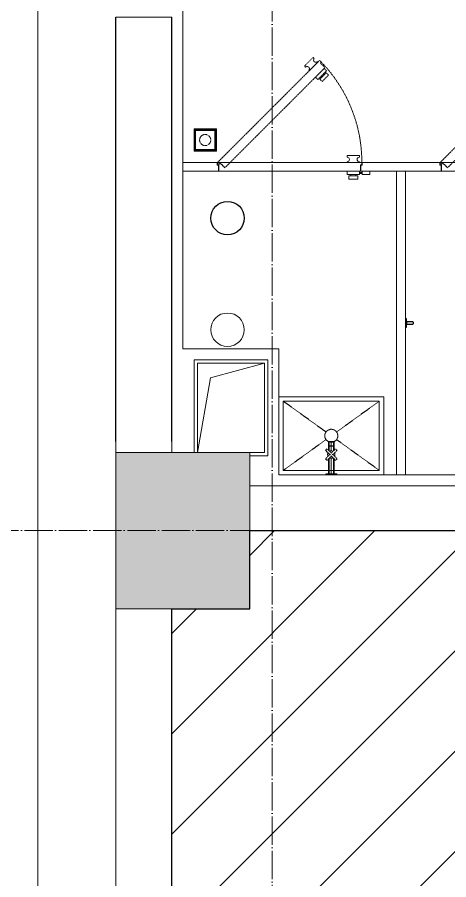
# Model space of a CAD drawing. Header units: millimetres. Extents: x -1346 to 48994, y -3569 to 24186.
# Drawn here: x 2592 to 4525, y 9652 to 13516 of the extents above; entities that cross this region are included whole.
import ezdxf

# ---------------------------------------------------------------- set-up
doc = ezdxf.new("R2010")
doc.units = ezdxf.units.MM
for name, pattern in [('DASH', [0.35, 0.25, -0.1]), ('DGN Style 2', [24.263103549742866, 14.55786212984572, -9.705241419897147]), ('DOTE', [61.467999999999996, 50.8, -5.08, 0.508, -5.08])]:
    doc.linetypes.add(name, pattern=pattern)
for name, color, linetype, lineweight in [('BS-AR-OC', 253, 'Continuous', 0), ('BS-DOTE', 134, 'DOTE', 0), ('BS-WALL-BW', 200, 'Continuous', 0), ('BS-WALL-FINISH', 3, 'Continuous', 0), ('BS-WALL-HATCH1', 253, 'Continuous', 0), ('BS-WALL-ORI', 200, 'Continuous', 0), ('DS-FLOOR-SW', 33, 'Continuous', 0), ('DS-MILK-HIGH', 40, 'Continuous', 0), ('FC-OUTLET', 71, 'Continuous', 0), ('给水管道', 3, 'Continuous', 15)]:
    doc.layers.add(name, color=color, linetype=linetype, lineweight=lineweight)
for name, color, linetype in [('DS-FIXT', 31, 'Continuous'), ('WALL', 160, 'Continuous'), ('生活排水', 2, 'DGN Style 2')]:
    doc.layers.add(name, color=color, linetype=linetype)

# ---------------------------------------------------------------- blocks, each defined once
blk = doc.blocks.new('FDSGSERRERRER')
at = {"layer": 'BS-WALL-HATCH1'}
h = blk.add_hatch(color=256, dxfattribs=at)
h.dxf.hatch_style = 1
h.paths.add_polyline_path([(165374.074668563, 94593.2502099265), (165974.0746685615, 94593.2502099265), (165974.0746685615, 93893.25020993187), (165374.074668563, 93893.25020993187)])
at = {"layer": 'BS-WALL-BW'}
blk.add_lwpolyline([(165374.074668563, 94593.2502099265), (165974.0746685615, 94593.2502099265), (165974.0746685615, 93893.25020993187), (165374.074668563, 93893.25020993187)], close=True, dxfattribs=at)
blk = doc.blocks.new('FDGDSGDDSS')
at = {"layer": 'BS-DOTE', "ltscale": 2.5}
blk.add_line((68371.24175638467, 81618.2502099309), (68371.24175638467, 105053.8860020485), dxfattribs=at)
blk.add_lwpolyline([(65571.24175638698, 94243.25020993185), (111471.2417563835, 94243.25020993185)], dxfattribs=at)
blk = doc.blocks.new('sdgew4')
at = {"color": 146}
for points in [[(416174.6333277776, 141639.11636152), (416174.6333277776, 141679.11636152), (416159.6333277777, 141679.11636152), (416159.6333277777, 141639.11636152)], [(416174.6333277776, 141670.4808568241), (416179.6333277776, 141670.4808568241), (416179.6333277776, 141647.751866216), (416174.6333277776, 141647.751866216)], [(416194.6333277777, 141631.61636152), (416194.6333277777, 141686.61636152), (416179.6333277776, 141686.61636152), (416179.6333277776, 141631.61636152)], [(416179.6333277776, 141619.61636152), (416194.6333277778, 141619.61636152), (416194.6333277778, 141584.61636152), (416179.6333277776, 141584.61636152)], [(416184.6333277777, 141631.61636152), (416189.6333277776, 141631.61636152), (416189.6333277776, 141619.61636152), (416184.6333277777, 141619.61636152)]]:
    blk.add_lwpolyline(points, close=True, dxfattribs=at)
blk.add_lwpolyline([(416237.6333277777, 141631.6163613548, -0.9999999999999998), (416257.6333277777, 141631.6163613548), (416264.6333277777, 141631.6163613548), (416264.6333277777, 141686.6163613548), (416257.6333277777, 141686.6163613548, -0.9999999999999998), (416237.6333277777, 141686.6163613548), (416234.6333277777, 141686.6163613548), (416234.6333277777, 141631.6163613548)], format="xyb", close=True, dxfattribs=at)
blk = doc.blocks.new('EQREQ')
at = {"color": 8, "linetype": 'DASH', "ltscale": 15}
for points in [[(69729.65884594066, 122357.8585114137), (69709.15274928624, 122378.3646080681), (69713.39538997336, 122382.6072487552), (69705.6172153803, 122390.3854233483), (69248.82623473383, 121933.5944427017), (69256.60440932689, 121925.8162681087), (69260.847050014, 121930.0589087958), (69281.3531466684, 121909.5528121414)], [(69284.88868057434, 121913.0883460473), (69323.7795535396, 121951.9792190126), (69334.38615525741, 121941.3726172948), (69295.49528229216, 121902.4817443295)], [(69304.33411705698, 121904.2495112825), (69332.61838830444, 121932.5337825299), (69343.22499002224, 121921.9271808121), (69314.94071877477, 121893.6429095647)], [(69326.512164375, 121926.4275586005), (69322.97663046907, 121929.9630925064), (69306.90480708049, 121913.8912691178), (69310.44034098642, 121910.3557352119)]]:
    blk.add_lwpolyline(points, close=True, dxfattribs=at)
blk.add_lwpolyline([(69745.6172153803, 122384.3854233483), (69716.6172153803, 122384.3854233482), (69716.6172153803, 122390.3854233483), (69705.6172153803, 122390.3854233483), (69705.6172153803, 121744.3854233482), (69716.6172153803, 121744.3854233482), (69716.6172153803, 121750.3854233483), (69745.6172153803, 121750.3854233483)], close=True)
blk.add_lwpolyline([(69254.48308886643, 121943.4939375215, 0.9999999999999998), (69240.3409532427, 121957.6360731452), (69235.39120577439, 121962.5858206136), (69274.28207873966, 122001.4766935788), (69279.23182620798, 121996.5269461105, 0.9999999999999998), (69293.3739618317, 121982.3848104868), (69295.49528217531, 121980.2634901432), (69256.60440921003, 121941.3726171779)], format="xyb", close=True, dxfattribs=at)
blk.add_arc((69705.6172153803, 122390.3854233483), 645.9999999999854, 224.9999999997789, 270.9756718814669, dxfattribs=at)
at = {"xscale": -1}
blk.add_blockref('sdgew4', (485940.250543158, -19876.23093817179), dxfattribs=at)
blk = doc.blocks.new('A$C44307E91')
for points in [[(0, 34.99996859510429), (40, 34.99996859510429), (40, 32.99996859510429, -0.4142135623730951), (37, 29.99996859510429), (3, 29.99996859510429, -0.4142135623730951), (0, 32.99996859510429)], [(25, 29.99996859510429), (25, 2.999968595104292, -0.4142135623730951), (22, -3.1404895708e-05), (18, -3.1404895708e-05, -0.4142135623730951), (15, 2.999968595104292), (15, 29.99996859510429)]]:
    blk.add_lwpolyline(points, format="xyb", close=True)
blk = doc.blocks.new('FDSGDSGER')
at = {"color": 47, "linetype": 'DASH', "ltscale": 15}
for p, q in [((165859.074668563, 95524.58811075502), (166050.4421843451, 95386.62548309816)), ((166097.7071527809, 95386.62548309816), (166289.0746685629, 95524.58811075502)), ((165859.074668563, 95214.58811075502), (166050.4421843451, 95352.55073841188)), ((166061.574668563, 95344.58811075502), (166086.574668563, 95344.58811075502)), ((166061.574668563, 95324.58811075501), (166061.574668563, 95344.58811075502)), ((166064.0746685629, 95324.58811075501), (166064.0746685629, 95344.58811075502)), ((166074.0746685629, 95324.58811075501), (166074.074668563, 95344.58811075502)), ((166084.0746685629, 95324.58811075501), (166084.074668563, 95344.58811075502)), ((166086.574668563, 95324.58811075501), (166086.574668563, 95344.58811075502)), ((166097.7071527809, 95352.55073841188), (166289.0746685629, 95214.58811075502)), ((166048.0590378469, 95304.36805052908), (166055.1301056588, 95311.439118341)), ((166067.0036007511, 95285.4234876249), (166048.0590378469, 95304.36805052908)), ((166074.074668563, 95292.49455543682), (166055.1301056588, 95311.439118341)), ((166061.574668563, 95324.58811075501), (166086.574668563, 95324.58811075501)), ((166061.574668563, 95323.58811075502), (166086.574668563, 95323.58811075502)), ((166061.574668563, 95304.99455543683), (166061.574668563, 95323.58811075502)), ((166062.574668563, 95323.58811075502), (166062.574668563, 95324.58811075501)), ((166064.0746685629, 95302.49455543685), (166064.0746685629, 95323.58811075502)), ((166074.0746685629, 95301.90016811097), (166074.0746685629, 95323.58811075502)), ((166074.074668563, 95292.49455543682), (166093.0192314672, 95311.439118341)), ((166074.074668563, 95289.57081592013), (166074.074668563, 95292.49455543682)), ((166081.1457363748, 95285.4234876249), (166100.090299279, 95304.36805052908)), ((166084.074668563, 95302.49455543685), (166084.0746685629, 95323.58811075502)), ((166085.5746685629, 95323.58811075502), (166085.5746685629, 95324.58811075501)), ((166086.574668563, 95304.99455543683), (166086.574668563, 95323.58811075502)), ((166100.090299279, 95304.36805052908), (166093.0192314672, 95311.439118341)), ((166067.0036007511, 95285.4234876249), (166048.0590378469, 95266.47892472071)), ((166048.0590378469, 95266.47892472071), (166055.1301056588, 95259.40785690879)), ((166074.074668563, 95278.35241981297), (166055.1301056588, 95259.40785690879)), ((166061.574668563, 95198.58811075508), (166061.574668563, 95265.85241981299)), ((166064.0746685629, 95198.58811075502), (166064.0746685629, 95268.35241981305)), ((166069.9273402677, 95285.4234876249), (166067.0036007511, 95285.4234876249)), ((166074.074668563, 95278.35241981297), (166074.074668563, 95281.27615932969)), ((166074.074668563, 95278.35241981297), (166093.0192314672, 95259.40785690879)), ((166074.074668563, 95198.58811075502), (166074.0746685629, 95268.94680713885)), ((166081.1457363748, 95285.4234876249), (166078.2219968582, 95285.4234876249)), ((166081.1457363748, 95285.4234876249), (166100.090299279, 95266.47892472071)), ((166084.074668563, 95198.58811075502), (166084.0746685629, 95268.35241981299)), ((166086.574668563, 95198.58811075508), (166086.574668563, 95265.85241981299)), ((166100.090299279, 95266.47892472071), (166093.0192314672, 95259.40785690879))]:
    blk.add_line(p, q, dxfattribs=at)
at = {"ltscale": 15}
blk.add_lwpolyline([(166309.0746685629, 95194.58811075502), (166309.0746685629, 95544.58811075502), (165839.074668563, 95544.58811075502), (165839.074668563, 95194.58811075502), (166309.0746685629, 95194.58811075502)], dxfattribs=at)
at = {"color": 47, "ltscale": 15}
blk.add_lwpolyline([(166289.0746685629, 95214.58811075502), (166289.0746685629, 95524.58811075502), (165859.074668563, 95524.58811075502), (165859.074668563, 95214.58811075502)], close=True, dxfattribs=at)
at = {"color": 47, "linetype": 'DASH', "ltscale": 15}
blk.add_lwpolyline([(166099.074668563, 95194.58811075502), (166049.074668563, 95194.58811075502), (166049.074668563, 95198.58811075502), (166099.074668563, 95198.58811075502)], close=True, dxfattribs=at)
blk.add_circle((166074.074668563, 95369.58811075502), 29.13359515521733, dxfattribs=at)
for start, end in [(152.6654886641488, 207.3345113358512), (62.66548866396364, 117.3345113360364), (332.6654886641488, 27.33451133585119), (242.6654886639636, 297.3345113360364)]:
    blk.add_arc((166074.074668563, 95285.4234876249), 16.47668048604101, start, end, dxfattribs=at)
blk = doc.blocks.new('DDGFS')
blk.add_lwpolyline([(65616.55098885101, 76638.62065025535), (65616.55098885101, 76538.62065025535), (65716.55098885101, 76538.62065025535), (65716.55098885101, 76638.62065025535)], close=True)
at = {"color": 251}
for points in [[(65618.55098885101, 76636.62065025535), (65618.55098885101, 76540.62065025535), (65714.55098885101, 76540.62065025535), (65714.55098885101, 76636.62065025535)], [(65621.55098885101, 76633.62065025535), (65621.55098885101, 76543.62065025535), (65711.55098885101, 76543.62065025535), (65711.55098885101, 76633.62065025535)], [(65623.55098885101, 76631.62065025535), (65623.55098885101, 76545.62065025535), (65709.55098885101, 76545.62065025535), (65709.55098885101, 76631.62065025535)]]:
    blk.add_lwpolyline(points, close=True, dxfattribs=at)
at = {"color": 251, "linetype": 'DASH', "ltscale": 5}
blk.add_circle((65666.55098885499, 76588.62065025228), 25, dxfattribs=at)

msp = doc.modelspace()

# ---------------------------------------------------------------- hatches: boundary and pattern name
h = msp.add_hatch()
h.set_pattern_fill('ANSI31', color=251, scale=100)
h.set_pattern_definition([(45, (-162339.8126737746, -83027.44593458522), (-224.5064030267288, 224.5064030267288), [])])
h.paths.add_polyline_path([(3634.261994786974, 11215.80427534395), (7334.261994786507, 11215.80427534395), (7334.261994786507, 3565.804275345716), (3634.261994787439, 3565.804275345716), (3634.261994787439, 4065.804275345715), (3284.261994790233, 4065.804275345715), (3284.261994790233, 10865.80427534664), (3634.261994786974, 10865.80427534664)])
at = {"layer": 'BS-WALL-ORI'}
h = msp.add_hatch(color=253, dxfattribs=at)
h.dxf.hatch_style = 1
h.paths.add_polyline_path([(40934.26199478837, 1240.804275347578), (40734.26199478837, 1240.804275347578), (40734.26199478837, 1040.804275346647), (40934.26199478837, 1040.804275346647)], flags=17)
edge = h.paths.add_edge_path()
edge.add_line((2684.261994786508, 690.8042753457157), (45084.26199478837, 690.8042753457157))
edge.add_line((44484.26199478744, 15665.80427534571), (44734.26199478744, 15665.80427534665))

# ---------------------------------------------------------------- linework, layer by layer
at = {"color": 251}
msp.add_lwpolyline([(3634.261994786974, 11215.80427534395), (7334.261994786507, 11215.80427534395), (7334.261994786507, 3565.804275345716), (3634.261994787439, 3565.804275345716), (3634.261994787439, 4065.804275345715), (3284.261994790233, 4065.804275345715), (3284.261994790233, 10865.80427534664), (3634.261994786974, 10865.80427534664), (3634.261994786974, 11215.80427534395)], dxfattribs=at)
at = {"layer": 'BS-AR-OC', "linetype": 'Continuous'}
msp.add_line((2684.261994787439, 19115.80427534758), (2684.261994786508, 690.8042753457157), dxfattribs=at)
at = {"layer": 'BS-WALL-FINISH'}
msp.add_lwpolyline([(7284.261994804814, 14365.59433957907), (7284.261994786828, 11465.80427534478), (3764.261994785868, 11465.8042753449), (3764.261994786858, 12030.80427535423), (3334.26199478936, 12030.80427534593), (3334.26199478837, 15565.80427535215)], dxfattribs=at)
at = {"layer": 'BS-WALL-ORI'}
for p, q in [((3384.261994787905, 11565.80427535223), (3384.261994788371, 11980.80427535037)), ((3384.261994788371, 11980.80427535037), (3714.261994785577, 11980.80427534944)), ((3714.261994785577, 11980.80427534944), (3714.261994785577, 11550.80427534126)), ((3399.261994786508, 11965.80427534944), (3399.261994786508, 11565.80427534851)), ((3399.261994786508, 11965.80427534944), (3699.261994786042, 11965.80427534944)), ((3699.261994786042, 11965.80427534944), (3699.261994786508, 11565.80427534851)), ((3384.261994787905, 11565.80427535223), (3699.26199478744, 11565.8042753513)), ((3634.261994786974, 11550.80427534126), (3714.261994785577, 11550.80427534126))]:
    msp.add_line(p, q, dxfattribs=at)
at = {"layer": 'BS-WALL-ORI', "color": 8}
for p, q in [((3458.428924278304, 11901.10047161924), (3699.261994786042, 11965.80427534944)), ((3399.261994786508, 11565.80427534851), (3458.428924278304, 11901.10047161924))]:
    msp.add_line(p, q, dxfattribs=at)
at = {"layer": 'BS-WALL-ORI'}
for points in [[(3284.261994788371, 13515.80427534665), (3034.261994788371, 13515.80427534665), (3034.261994788371, 11565.80427534126), (3284.261994788371, 11565.80427534126)], [(3634.261994786974, 11415.80427534478), (7334.261994786507, 11415.80427534478), (7334.261994786507, 11215.80427534478), (3634.261994786974, 11215.80427534478)], [(3034.261994788371, 8165.804275346648), (3284.261994788371, 8165.804275346648), (3284.261994788371, 10865.80427534664), (3034.261994788371, 10865.80427534664)]]:
    msp.add_lwpolyline(points, close=True, dxfattribs=at)
at = {"layer": 'DS-MILK-HIGH'}
for points in [[(3334.261994789127, 12825.80427534475), (3334.261994789127, 12865.80427534477), (3488.011994802224, 12865.80427534477), (3488.011994802224, 12852.80427534477), (3494.011994802224, 12852.80427534477), (3494.011994802224, 12825.80427534477)], [(4291.761994800419, 12825.80427534481), (4291.761994800448, 11465.80427534474), (4331.761994800448, 11465.80427534474), (4331.761994800419, 12825.80427534481)]]:
    msp.add_lwpolyline(points, close=True, dxfattribs=at)
msp.add_lwpolyline([(4132.011994802049, 12825.80427534477), (4491.511994798847, 12825.80427534478), (4491.511994798847, 12852.80427534478), (4485.511994798847, 12852.80427534478), (4485.511994798847, 12865.80427534478), (4138.011994802049, 12865.80427534477), (4138.011994802049, 12852.80427534477), (4132.011994802049, 12852.80427534477), (4132.011994802049, 12825.80427534477)], dxfattribs=at)
at = {"layer": 'WALL'}
for p, q in [((3034.261994788371, 11615.80427534758), (3034.261994787439, 13515.80427534758)), ((3284.261994788371, 11615.80427534758), (3284.261994788371, 13515.80427534665))]:
    msp.add_line(p, q, dxfattribs=at)
at = {"layer": '生活排水', "linetype": 'ByBlock', "lineweight": -3, "ltscale": 0.5300000000000001}
msp.add_circle((3534.261994786508, 12615.80427534406), 75, dxfattribs=at)
at = {"layer": '给水管道', "color": 3}
msp.add_circle((3534.261994786508, 12115.80427534405), 75, dxfattribs=at)

# ---------------------------------------------------------------- block references
msp.add_blockref('FDGDSGDDSS', (-64636.9797615963, -83027.44593458522))
at = {"layer": 'BS-WALL-BW'}
msp.add_blockref('FDSGSERRERRER', (-162339.8126737746, -83027.44593458522), dxfattribs=at)
at = {"layer": 'DS-FIXT', "xscale": -1, "rotation": 90}
msp.add_blockref('A$C44307E91', (4366.7619625477, 12165.80427534619), dxfattribs=at)
at = {"layer": 'DS-FLOOR-SW'}
msp.add_blockref('FDSGDSGER', (-162074.8126737771, -83728.78383541013), dxfattribs=at)
at = {"layer": 'DS-MILK-HIGH', "xscale": -1, "rotation": 90}
for p in [(125880.3974181504, 82571.42149072514), (126877.8974181471, 82571.42149072514)]:
    msp.add_blockref('EQREQ', p, dxfattribs=at)
at = {"layer": 'FC-OUTLET'}
msp.add_blockref('DDGFS', (-62232.28899406264, -63622.81637491059), dxfattribs=at)

doc.saveas('drawing.dxf')
